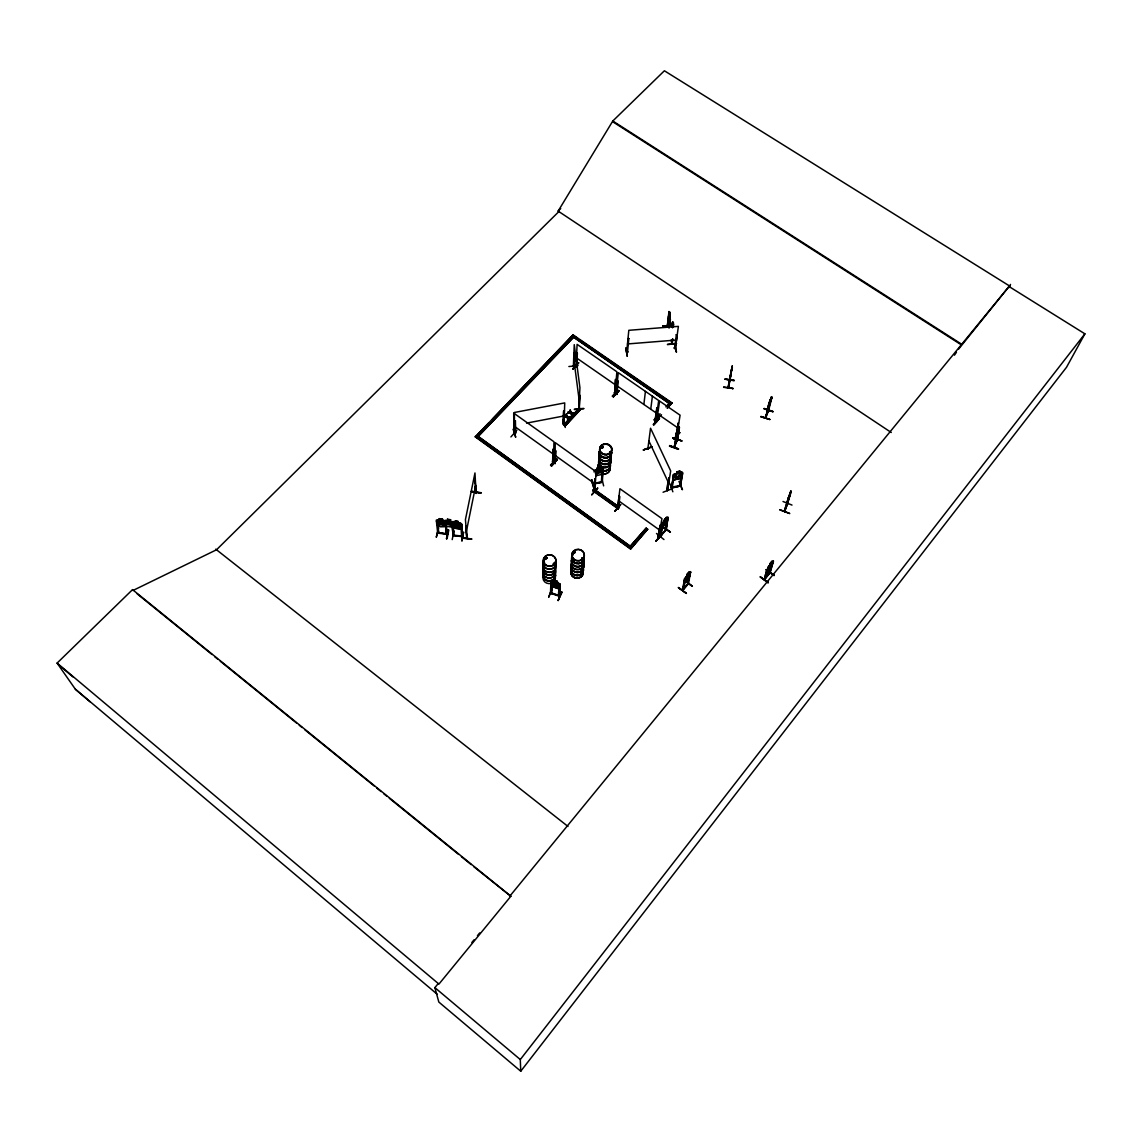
<?xml version="1.0" encoding="UTF-8"?>
<svg xmlns="http://www.w3.org/2000/svg" width="1142" height="1142" viewBox="0 0 1142 1142"><rect width="100%" height="100%" fill="white"/><g stroke="black" fill="none" stroke-linecap="round" stroke-linejoin="round"><path stroke-width="1.5" d="M729.852 379.686L728.468 387.752L731.237 373.919M609.785 451.875C610.57 453.774 608.315 451.361 610.199 452.532M601.177 447.064L601.891 447.45M601.591 447.264L601.62 446.451M602.048 447.321L602.676 446.65M602.191 447.493L602.79 446.765M603.005 446.85L602.69 447.65M667.499 344.627L676.578 343.556L667.513 344.327M578.908 408.294L579.208 407.451L578.794 408.137M581.878 558.524L582.534 557.824M582.591 558.452L581.763 557.896M573.698 365.654L573.427 366.925L573.327 365.668M556.468 458.556L550.487 465.065M551.515 466.064L557.439 459.441L551.529 465.808M573.484 552.328L573.998 553.313M574.74 552.956L574.483 551.829M548.788 597.066L551.8 588.601M553.313 462.125L552.485 461.596L553.527 461.91L553.956 441.754L513.7 413.09L513.886 433.931L514.614 434.403L514.128 433.66M552.585 461.725L553.071 448.977L553.128 462.053M552.899 460.954L553.199 462.082L552.5 461.225M669.241 312.451L669.555 321.43L669.383 316.591M558.952 596.181L559.951 595.753L550.501 593.226L550.915 581.035L552.1 580.907C557.981 581.378 560.08 585.946 557.125 581.264L554.184 580.35L554.141 581.721L552.614 581.549L552.542 584.104L556.939 586.745L558.524 586.189L558.624 583.648L557.082 582.634M555.026 463.01L555.226 442.653L596.167 471.803L594.697 491.388L593.769 490.646L594.811 491.017M555.697 450.833L555.098 463.495L555.697 450.833L554.812 450.576L554.484 463.01M554.826 462.724L555.24 463.495M551.415 593.183C552.029 595.325 550.73 579.408 551.729 582.52M551.529 593.54L551.857 582.22M552.257 588.701L548.76 597.052M553.413 563.805L554.127 563.477M553.884 563.391L553.599 564.276L553.727 563.534M553.328 564.162L553.77 563.277M557.424 459.441L551.458 465.979M681.874 476.514L680.646 478.312L673.594 480.025L672.724 478.684L673.437 474.658L676.706 473.516L676.963 472.003L675.607 479.426M673.38 474.729L674.637 473.959M674.537 473.93L681.745 472.274L679.547 472.845M545.005 557.867L545.505 558.852M546.39 557.582L545.962 558.595L545.362 557.51M554.726 580.664L556.597 581.307M557.139 582.72L557.239 581.249L554.113 580.165L554.07 581.549A6.181 5.624 0.8 0 0 554.17 574.712M564.177 423.425L563.263 423.268M563.035 419.756L565.29 427.479M563.234 424.067L563.691 411.291L564.448 410.849L563.606 411.02L563.149 424.082L564.162 423.882M566.817 417.058L563.862 416.716L566.817 417.058L567.745 419.728M563.648 425.067L579.365 407.894L580.778 409.293L565.09 426.08L563.648 425.067L579.351 408.294L580.778 409.293M563.192 423.753L563.891 423.097M564.048 423.939L564.733 402.912L514.343 412.49L514.457 418.957M562.135 592.184L558.153 600.349M558.895 596.153C557.253 593.84 561.107 583.434 559.28 585.147M565.09 426.08L580.793 408.893M559.409 584.847L559.137 595.753M566.646 416.759C564.262 411.605 568.973 419.014 564.334 416.473M559.609 596.067L560.279 584.204L559.252 583.405M566.318 414.103L567.26 416.787L570.158 417.13L567.274 416.53L566.318 414.103L565.861 414.846M559.609 596.409L560.18 584.19M568.873 366.525L578.066 365.611M570.172 416.873L567.417 417.358L570.158 417.13M570.629 412.99L567.688 412.633L570.629 412.99L571.557 415.631M568.159 412.134L570.458 412.69L568.159 412.134L567.674 412.904M669.712 323.614L669.241 324.428L668.455 316.034M475.9 492.016L476.086 493.444L474.972 472.959L465.436 519.553L466.935 538.496L466.179 525.977M570.144 410.035L571.086 412.719L573.983 413.047L571.1 412.448L570.144 410.035L570.458 412.69M492.43 419.114L573.084 334.863L671.939 402.869L667.299 408.322M578.423 362.656L573.07 368.78M574.469 336.248L476.728 437.914L573.241 337.518M573.983 412.79L571.243 413.276L573.983 413.047M573.355 366.967L574.255 344.641L579.936 387.752L578.88 408.679M461.825 538.267L461.896 537.554L471.589 538.995M466.536 538.253L466.764 537.054L467.021 538.325M573.784 366.825L574.226 352.878L573.998 353.62M573.755 366.982L574.112 358.402M576.153 360.858L576.71 352.635L576.639 366.653L575.939 365.797M574.397 409.193L583.733 408.408M575.911 366.154L576.567 366.611L577.381 353.078M461.825 538.196L471.603 538.938M576.025 365.883L578.808 362.671L572.998 368.966M579.265 408.094L579.765 395.004M579.865 395.732L579.237 408.622M647.785 449.249L650.54 428.236L670.682 470.918L667.542 490.489C667.342 488.947 667.428 490.089 666.885 489.975C666.129 486.735 670.425 477.37 668.827 477.799M769.879 401.541L768.509 406.238L770.222 402.013M90.09 701.816L75.372 689.226L57.1 663.102L132.543 589.629L132.986 590.471L216.523 549.773L558.938 211.513L558.195 211.013L612.797 121.009L664.387 70.775L1009.485 285.943L509.932 896.013M597.68 488.005L591.77 494.686M594.111 483.951C588.958 484.565 605.645 480.397 601.349 482.367L602.348 469.89L603.19 469.705L601.548 482.367L594.054 483.352M592.741 490.675L593.926 489.019L618.436 506.563L593.897 489.39L592.741 490.675L617.251 508.233L618.436 506.563M593.283 484.165L593.026 483.451M671.239 339.988L671.853 344.185L671.767 342.843M672.866 339.017L672.167 344.156L671.553 339.959M594.911 478.826L593.754 491.203L594.911 478.826L594.525 491.702L593.84 490.746M597.751 468.134L599.621 467.735M595.353 473.202L596.795 474.073L601.306 471.903L601.534 469.077L600.035 468.891L600.264 467.292L597.152 467.963L597.038 469.49M602.876 472.859L601.734 474.53L603.219 468.791L600.064 468.991L600.292 467.392M769.865 403.283C772.42 395.632 767.21 411.848 767.738 408.279M601.563 482.409L602.319 481.424M603.19 468.705L602.305 482.238L593.183 484.151M669.512 316.819L669.198 312.865L667.228 326.883L667.085 326.041M667.513 325.541L667.014 326.212M603.647 485.878L601.606 477.77M612.212 396.203L617.936 390.022M613.34 396.959L619.035 390.735L613.368 396.702M614.896 393.205L615.495 379.43L614.824 393.148L614.068 392.691L615.095 392.934L616.88 371.778L577.095 344.356L576.11 365.868M617.108 394.304L616.08 394.004L618.265 372.663L658.706 400.528L655.708 421.441L654.951 420.97L655.337 420.285L655.979 421.27L655.137 420.599M618.207 381.214L616.78 394.518L617.537 380.757L618.008 381.442M618.964 390.65L613.283 396.874M625.973 348.267L627.115 356.061L626.059 348.053M628.842 338.574L628 338.646L628.842 338.574L627.486 352.35L627.672 351.493M614.724 511.345L620.706 504.478L614.81 511.202M573.313 365.825L573.441 366.668M618.95 496.356L617.736 508.376L618.436 508.818L619.863 496.613L619.15 496.113L618.35 508.804L618.008 507.576M620.62 504.636L614.753 511.173M643.86 404.454L645.43 391.378M573.084 334.863L475.315 436.901L630.57 549.059L647.657 529.203L646.158 528.132L630.27 546.29L646.158 528.132M652.039 446.879L643.331 449.948L652.096 446.722M650.74 409.221L652.41 396.188M662.731 326.384L671.782 325.37L662.66 325.955M648.271 449.277L647.914 447.964M787.58 503.836L784.583 511.573L790.835 491.117L788.751 497.484M787.666 503.394L784.554 511.488L785.025 510.303M655.908 421.184L654.295 419.771L658.934 414.632M659.419 418.614L653.838 424.738M731.836 368.038L731.936 367.296M667.213 326.241L667.413 326.098M656.75 408.208L655.051 421.098L656.95 407.994L657.635 408.465L656.95 407.994M667.542 326.869L668.67 318.261M669.398 314.121L669.369 319.646L669.783 316.491M669.383 313.179C670.939 306.641 669.44 331.78 668.769 316.034M652.068 446.693L643.331 449.948M655.965 420.77L655.037 421.013M669.883 315.949L669.74 312.565L669.911 314.65M668.898 327.825L670.368 319.303L669.569 326.798M669.212 327.797L669.969 315.92M656.522 422.04L659.591 401.085L680.075 415.188L676.821 435.673M658.748 417.958L653.167 424.596M671.881 326.641C672.495 314.864 674.023 330.124 673.28 323.143M672.067 327.112L672.609 322.144L673.323 327.083M732.065 366.868L731.108 372.221L731.28 370.979M672.495 327.84L672.938 324.699M672.724 323.429L673.009 324.128L673.337 322.287L673.523 326.541M671.724 344.027L672.181 340.03M671.853 344.185L672.538 339.046M765.525 417.144C764.897 421.013 770.393 405.296 768.38 411.248L771.849 397.73L769.808 401.698M630.57 549.059L647.657 529.203M676.121 351.864L674.751 344.127L676.521 352.079M674.637 348.039L675.265 347.982M676.364 334.777L674.479 348.553L675.293 348.41L677.235 334.977L676.364 334.777L677.235 334.977M461.896 537.882L471.603 539.195M669.597 445.865L678.491 449.049M669.626 445.78L678.534 448.977L669.683 445.537M656.493 533.485L663.959 539.552M666.343 529.46L665.415 530.331L667.927 517.983L666.343 529.817L656.008 541.008L662.274 534.427M672.981 437.871L681.96 440.912L672.966 438.028M660.09 525.334L658.077 537.282L660.09 525.334C661.132 525.548 660.347 540.152 658.063 537.154L658.32 536.497M659.105 537.054L658.063 537.154M679.747 432.69L673.894 438.971L679.761 432.747M677.249 430.791L674.294 447.436L678.262 423.011M676.449 432.39L675.436 438.685M667.285 490.675L669.126 477.699M661.446 527.818L662.174 523.793M662.189 523.907L660.219 536.383L666.129 529.16M674.622 446.779L674.665 446.251M677.506 429.221L678.591 426.68L676.221 435.93L678.462 422.797M660.69 536.497L662.674 524.107L660.875 535.627M664.23 521.137L662.717 525.363L665.329 523.293L666.942 518.311L666.043 518.953L668.07 517.169L666 529.645L656.008 541.008M661.161 535.512L661.09 535.926M679.504 427.308L677.192 440.641L679.047 426.623M663.216 526.847L664.444 519.596L666.443 517.426L664.473 519.681M677.22 440.555L679.19 427.194M664.301 521.109L664.73 519.467M732.779 388.951L732.893 388.251L723.6 387.324M734.106 380.729L724.956 379.173L734.178 380.3M658.12 536.783L659.048 537.411L658.149 536.868M665.914 518.111L664.658 519.953M665.072 524.72L666.343 517.369M666.443 517.426L666.114 518.825M673.523 475.957C675.008 473.402 670.811 486.521 671.539 488.048L673.537 474.658M730.109 377.931L729.809 378.73L731.251 370.279L730.523 375.804L731.265 372.178M729.909 378.744L732.265 365.925L729.595 380.743M731.679 369.194L732.25 366.154M671.881 488.847L663.074 492.231M672.224 487.534L674.265 475.457M665.843 530.402L667.499 517.44M669.954 483.823L672.866 491.788M681.845 441.04L672.952 437.9M677.392 472.046L679.219 471.603M678.491 478.769L679.89 471.161L676.835 471.874L679.918 471.246M679.661 472.759L679.89 471.161M662.303 526.933L670.168 532.143M723.657 387.038L732.836 388.551M671.353 487.777C684.358 486.064 677.477 485.321 680.461 485.136M679.576 486.078L681.66 473.659L682.602 473.744L680.432 485.964L682.616 472.588L681.66 472.246L682.516 472.631M770.279 572.57L769.508 573.627L773.405 560.708L767.809 567.688L764.155 579.608L769.993 572.256L769.594 573.341M731.108 372.292L731.437 370.451M617.622 508.247L619.92 488.719L661.946 518.639L658.649 537.625M617.765 507.862L618.607 508.504M682.088 489.547L679.176 481.339L682.488 489.647M731.879 368.452L732.008 367.653M786.909 502.594L789.779 494.786L789.136 497.098M730.823 372.934L731.308 370.351M730.894 372.706L731.351 370.308M480.953 492.687L471.418 491.331M678.419 587.716L686.342 593.44M462.596 536.783L462.567 535.926L461.653 536.626L460.811 524.692L461.696 524.806L462.61 536.84L461.482 523.821L460.44 523.293M480.896 493.001L471.418 491.331M461.982 540.965L463.595 532.029L461.882 540.751M475.315 481.253L475.129 480.439L475.729 493.273M460.811 524.692L461.696 524.806M461.025 529.103L453.488 528.047L452.275 526.362L453.56 528.004L460.968 528.946M461.896 527.804L461.582 523.821L460.469 523.193L451.989 522.593M461.896 535.841L461.782 536.669M688.555 583.405L690.467 572.413L687.584 584.176L690.61 571.614L684.6 578.523L683.858 582.206C685.5 585.375 691.966 570.872 688.826 577.324M453.945 530.916L452.203 539.624M454.073 535.141L453.06 534.684M576.853 365.968L576.639 366.653M447.436 534.199L446.579 533.985M445.166 522.693C446.422 519.367 445.637 537.754 446.451 533.614M446.522 538.71L448.249 529.76L446.551 538.482M446.608 538.681L448.321 529.788M447.05 538.753L448.806 530.045M462.738 536.769L453.06 535.455L451.875 522.551L452.96 522.194M452.96 523.578L452.004 523.764L452.96 523.578L454.016 535.541M684.857 579.551L685.129 578.708L682.788 590.528M685.129 578.708L682.759 589.715M683.159 590L686.727 575.682M446.265 525.491L445.88 521.523L444.909 520.852L436.301 520.152L437.7 533.186L447.421 534.142L437.643 532.714M436.758 524.064L438.071 525.705C439.813 528.646 448.792 524.578 445.451 526.747M466.393 531.387L475.771 485.264M687.099 574.355L686.756 575.768M687.298 574.14L688.483 572.742M438 525.748L445.551 526.705M442.425 519.21L439.313 518.625L439.47 520.081M438.557 528.389L436.287 537.268L438.471 528.589M438.499 532.886L437.7 532.415M442.525 519.167L439.285 518.711M442.682 520.638L442.539 519.082L442.582 520.666L444.88 520.952M685.129 579.865L688.726 576.339L687.769 576.21L689.34 573.213L685.999 577.153L686.956 577.181C682.031 584.775 690.51 575.397 689.468 572.799L688.569 573.498L688.854 572.113M688.669 573.57L689.026 572.056L687.041 574.397M437.386 519.796L439.57 520.252L439.427 518.682M437.315 521.58L436.501 521.152L437.315 521.58L438.656 533.271M732.379 366.925L728.096 387.709L729.424 379.544M689.697 575.311L690.453 571.642M450.576 519.738L447.364 519.167L447.507 520.638M452.931 521.423C457.371 522.936 441.369 520.067 445.48 520.381M453.502 527.376L446.008 526.191M684.472 580.536L692.337 586.346L684.757 580.264M513.8 433.832L514.614 433.96M513.786 433.418L514.714 434.046M764.041 408.865L773.034 411.563L764.212 408.451M675.45 437.957L675.536 438.728L678.548 430.448M768.709 404.011L767.709 408.379M767.966 411.191L771.764 396.688L768.78 404.111M769.708 401.541L765.725 417.815M770.479 399.243L769.922 401.07M771.321 396.988L768.452 405.738M729.809 378.73L730.095 378.031M471.332 491.688L480.882 493.144M676.778 435.644L676.093 435.416M779.8 509.86C792.291 514.343 793.933 515.256 779.858 509.675M774.09 575.454L766.082 569.701L774.319 575.197M784.197 511.459L789.165 495.514L787.666 500.082M784.511 510.66L789.95 493.544M765.211 575.097L768.866 567.403L767.881 569.087M766.853 570.186L765.525 575.711L770.864 568.231M787.68 503.208L786.895 504.407L790.992 490.817M791.163 491.831L787.223 504.521L790.835 491.702M764.626 578.951L764.712 579.294M768.123 567.817L764.797 578.837M764.598 579.693L770.236 563.391M769.38 566.089L768.024 570.5L771.45 563.106L768.88 567.845L770.65 565.69M771.664 562.506C773.605 557.739 767.809 568.316 770.493 563.249M769.622 565.932L770.593 564.99M770.122 568.288L770.921 565.718L770.136 566.418M769.237 573.427L773.262 561.578L770.136 572.856M574.026 553.213L575.24 552.171M602.99 447.05L601.306 447.193M514.614 432.647L515.713 432.718L514.742 433.046M769.565 403.469L770.379 400.97M546.261 558.495L546.547 557.681M677.063 433.617L676.863 434.702M768.909 405.339L769.151 404.425M789.079 496.071L789.136 496.799M788.023 499.711C786.581 503.208 791.206 490.261 790.121 493.515M466.65 537.639L465.836 525.934M475.8 492.616L475.672 488.776M760.872 416.716L769.879 419.457L760.872 416.744M761 416.402L769.851 419.528M669.469 446.179L678.377 449.334M783.012 501.495L792.006 505.078M661.875 528.389L667.428 521.052M768.266 410.449L765.311 417.844L771.592 396.902L770.879 398.729M676.464 435.359C682.245 418.786 675.536 432.889 676.878 435.102M770.636 399.229L769.18 402.641M771.849 397.73L770.25 401.927M767.552 409.064L769.965 403.312M558.124 600.564L561.65 591.813L558.181 600.521M560.094 587.959L559.095 588.972L560.037 587.816M551.843 586.446L550.858 584.633L551.843 586.446L559.137 588.887L551.957 586.331M551.429 593.497L551.657 592.841M673.937 447.336L677.263 439.242M673.966 447.25L677.192 439.699M674.351 447.293L677.62 439.385M677.491 429.506L678.591 426.68M676.549 432.447L679.076 426.537M677.092 431.248L678.105 428.878L675.964 434.745L676.578 434.16M790.107 493.058L790.464 492.231M958.438 349.309L1009.485 285.943M675.365 348.453L678.391 326.369L628.814 330.309L626.658 352.336L627.672 352.25L626.787 351.55M475.843 492.616L475.3 486.207M476.171 493.273L476.243 492.188M772.906 411.877L764.112 408.608M1009.1 287.527L1010.513 284.415M678.448 587.673L686.413 593.383L678.519 587.445M766.81 571.899L772.335 564.491L766.582 571.328M769.337 567.959L770.222 567.888L766.967 571.971L768.609 567.959M769.28 568.088L768.623 567.959M770.193 572.627L764.498 579.736M772.192 562.506L770.593 565.361L771.35 565.433L768.052 569.487L769.808 566.318L769.094 566.189L772.263 562.335M688.512 583.376L687.712 583.576M1009.185 286.613L1084.9 333.835L1066.514 367.281L520.752 1071.225L438.828 1002.048L434.874 987.616L438.243 983.519M768.866 570.543L772.021 561.236L770.193 563.434M662.988 522.622L662.06 523.935L664.116 521.18M768.423 409.907L765.426 417.387M768.48 568.645L766.339 571.428M460.94 529.046L461.91 527.704M954.455 355.191L956.439 352.25M545.005 557.681L545.576 557.225L545.519 558.481M545.348 557.824L546.276 557.624M513.529 429.192L515.699 437.272L513.143 429.278M760.229 576.938L768.323 582.391M520.752 1071.225L520.295 1059.548L1084.9 333.835M593.797 488.234L591.342 479.968L594.211 488.119M769.423 569.43L767.096 571.657M765.897 574.497L770.336 569.13L765.768 573.998M771.207 563.791L769.237 566.061M771.607 564.005L772.32 563.391M770.222 566.489L771.221 565.247M471.846 942.507L474.087 939.766M477.442 935.669L479.683 932.928M132.543 589.629L510.859 896.256L438.942 984.09L57.1 663.102M764.854 578.509L764.755 579.322M764.212 579.536L769.765 572.727M770.35 563.705L771.492 562.321M773.548 561.778L772.749 562.207M692.337 586.346L684.729 580.264M690.753 572.613L689.925 573.041M684.258 582.763L688.954 577.381M682.945 589.315L682.73 590.143L687.912 584.09M688.112 583.091L688.098 583.862M688.183 583.476L682.316 590.414L684.686 578.594M688.469 583.705L682.73 590.228M656.093 540.808L661.946 533.971M662.603 526.548L670.411 532.029L662.331 526.69M662.674 524.107L662.132 524.735L662.945 524.306M668.198 518.183L667.399 518.611M658.82 537.225L658.434 536.526M663.688 524.235L665.515 522.151M664.087 521.637L665.957 519.439M453.231 535.484L462.796 536.469M673.894 438.971L679.59 432.547M591.77 494.871L597.709 488.248M594.482 491.246L593.968 490.418M653.795 425.01L659.491 418.415M665.914 406.923L669.398 403.083L667.014 406.038M654.238 420.156L660.047 413.747M660.39 415.631L655.751 420.77L654.295 419.771M667.356 407.937L671.939 402.869M661.503 414.746L655.636 420.998M550.844 465.551L556.811 459.027M616.937 394.19L616.537 393.319M573.056 369.052L574.911 367.082M516.855 430.248L510.902 436.929M563.848 416.987L566.646 416.502M513.929 433.974L513.843 420.97L514.614 434.403M514.542 434.36L514.514 421.441M475.315 436.901L488.762 422.925M766.068 569.829L774.005 575.582M560.722 208.529L558.124 211.084L891.274 432.504M672.224 344.07L671.496 340.302M770.693 565.304L771.478 564.605L767.938 568.987M546.604 558.524L545.048 558.295M610.028 452.717L610.128 452.632A6.138 5.382 4.8 0 1 609.286 459.898A6.138 5.382 4.8 0 1 600.992 459.655A6.138 5.382 4.8 0 1 600.364 452.389M601.377 446.451L603.062 446.893M446.493 534.028L445.223 522.379M447.236 534.513L446.037 521.052L447.607 520.795L447.478 519.239M453.088 535.084L461.696 536.026M667.156 325.541L667.213 326.812L668.969 311.495L669.569 313.55M676.678 473.43L675.065 474.287L674.594 477.099L675.907 477.941L680.475 475.714L680.96 472.888L679.519 472.745M595.553 470.361L597.138 469.519M559.68 596.424L550.587 593.212M680.418 485.921L671.539 488.048M591.684 479.897L594.268 487.92M515.413 420.499L515.656 432.889M667.199 489.775L667.199 490.575M647.999 449.063L648.085 448.092M515.556 433.289L514.899 433.375M674.437 347.682L675.207 347.596M626.787 351.979L627.6 351.807M671.596 487.263L679.519 485.493M682.602 473.744L681.66 473.659M676.121 476.742L678.948 476.071M676.592 473.93L679.433 473.259M600.178 467.463L597.18 468.063L597.166 469.619L593.94 470.79L602.277 468.463M594.054 471.989L594.825 471.518M596.01 475.714L601.777 474.472M574.169 552L575.297 552.186M515.527 432.889L514.685 432.918M526.576 423.111L564.262 415.902M514.128 433.203L514.699 433.589M439.584 520.152L438.028 520.409L438.342 523.136L443.067 524.935L444.552 524.007L444.267 521.294L442.596 520.581M455.187 522.465L453.617 522.722L453.874 525.434L455.601 526.819L458.599 527.233L460.098 526.305L459.855 523.593L458.199 522.879L458.17 521.38L454.944 520.938L455.173 522.551M787.366 503.094L786.895 504.407M551.015 581.092L554.07 581.549M574.44 409.578L583.776 408.736M627.486 343.956L676.421 340.03M669.283 311.68L670.226 319.089M668.27 318.504L669.34 324.414M662.717 326.241L671.796 325.384M679.775 486.078L679.547 485.364M672.338 487.12L671.724 487.634M437.771 532.358L437.871 533.214M453.859 535.155L454.016 534.784M461.811 536.283L462.71 536.383M545.976 558.524L545.79 558.609A6.395 5.796 0.9 0 1 547.232 557.91M674.494 348.51L674.394 347.739M446.322 533.742L438.656 532.515M466.578 537.939L467.149 537.168M724.97 379.03L734.163 380.457M675.336 348.139L674.437 348.01M550.844 592.512L551.557 592.812M551.657 592.955L558.909 595.496M573.669 365.711L573.741 366.91M612.797 121.009L961.707 344.256M612.74 121.751L961.421 344.913M617.023 394.218L616.252 393.619M573.07 335.291L577.367 338.246M580.279 340.245L671.881 403.269M576.467 357.889L615.709 385.054M617.065 385.91L656.95 413.504M657.821 414.046L678.005 428.022M771.949 563.534L767.61 568.944M771.25 566.989L769.879 570.301M768.766 567.231L765.012 579.108M659.876 525.577L660.59 526.077M768.623 566.375L767.809 567.688M563.663 424.681L565.104 425.695M768.295 582.548L760.272 576.867L767.981 582.934M667.528 517.355L662.874 522.536M513.943 425.995L553.642 454.359M554.884 455.258L595.253 484.094M618.664 500.824L660.076 530.416M592.769 490.303L617.28 507.862M646.101 528.489L647.6 529.574M475.3 436.501L630.612 548.702M215.738 549.159L567.974 826.437M446.322 523.764L451.047 525.591L452.532 524.678L452.275 521.951L450.619 521.237L450.59 519.639M137.14 593.84L211.984 654.494M214.753 656.75L217.522 658.991M220.292 661.232L296.506 723.014M299.29 725.27L302.059 727.511M304.828 729.767L374.119 785.924M376.889 788.18L381.043 791.549M383.812 793.79L386.596 796.031M389.365 798.287L458.656 854.444M461.425 856.7L471.132 864.565M473.901 866.807L510.859 896.256M434.874 987.616L520.295 1059.548M75.372 689.226L437.357 994.368M57.642 663.887L72.874 676.878M648.884 440.94L668.712 483.194M571.257 413.019L572.014 415.16M567.431 417.087L568.188 419.242M680.718 478.341L673.509 479.925L672.781 478.698M591.813 479.654L594.268 488.162M672.253 323.643L672.824 326.983M626.03 348.053L627.243 356.09M573.669 358.174L579.279 400.871M437.386 521.28L438.756 533.285M439.984 519.01L441.925 519.282M451.889 522.451L453.146 535.427M475.129 480.439L475.343 483.765M611.527 451.618A6.081 5.325 4.8 0 1 604.632 457.4A6.081 5.325 4.8 0 1 599.907 449.948M603.233 447.164A6.081 5.325 4.8 0 0 601.848 447.821A6.167 5.396 4.8 0 1 603.19 447.307M611.57 452.004A6.167 5.396 4.8 0 1 604.589 457.856A6.167 5.396 4.8 0 1 599.793 450.291M601.777 448.135A6.167 5.396 4.8 0 1 603.176 447.478M611.598 451.818A6.167 5.396 4.8 0 1 604.603 457.685A6.167 5.396 4.8 0 1 599.807 450.119M611.47 452.203A6.081 5.31 4.8 0 1 604.589 457.985A6.081 5.31 4.8 0 1 599.864 450.533M610.042 452.517A6.067 5.31 4.8 0 1 609.243 459.641A6.067 5.31 4.8 0 1 601.063 459.412A6.067 5.31 4.8 0 1 600.449 452.246M610.77 454.316A6.053 5.296 4.8 0 1 608.358 460.754A6.053 5.296 4.8 0 1 600.649 459.641A6.053 5.296 4.8 0 1 600.407 452.817M610.513 457.014A6.024 5.282 4.8 0 1 608.115 463.424A6.024 5.282 4.8 0 1 600.449 462.31A6.053 5.296 4.8 0 1 600.178 455.587A6.024 5.282 4.8 0 0 600.449 462.31A6.053 5.296 4.8 0 0 608.115 463.509A6.024 5.282 4.8 0 0 610.499 457.2M610.527 457.071A6.053 5.296 4.8 0 1 608.115 463.509A6.024 5.282 4.8 0 1 600.435 462.51A6.024 5.282 4.8 0 1 600.192 455.701M609.999 463.652A6.081 5.339 4.8 0 1 608.629 469.433A6.081 5.339 4.8 0 1 601.991 470.404M598.736 467.406A6.081 5.339 4.8 0 1 598.793 463.324M610.585 461.996A6.01 5.267 4.8 0 1 603.775 467.735A6.01 5.267 4.8 0 1 599.107 460.34M610.342 464.823A5.995 5.267 4.8 0 1 607.987 469.619A5.995 5.267 4.8 0 1 602.034 470.133M598.836 467.192A5.995 5.267 4.8 0 1 598.893 463.167M610.271 466.75A5.995 5.253 4.8 0 1 601.991 470.704M598.793 467.749A5.995 5.253 4.8 0 1 598.851 463.723M601.763 473.402A5.981 5.253 4.8 0 0 608.301 472.445A5.981 5.253 4.8 0 0 609.657 466.864A5.981 5.253 4.8 0 1 608.301 472.445A5.981 5.253 4.8 0 1 601.763 473.516M598.18 469.119A5.981 5.253 4.8 0 1 598.622 466.421M610.47 457.514A6.024 5.282 4.8 0 1 608.072 463.923A6.024 5.282 4.8 0 1 600.407 462.824A6.024 5.282 4.8 0 1 600.164 456.029M610.313 460.255A6.095 5.353 4.8 0 1 604.589 467.506A6.095 5.353 4.8 0 1 599.065 459.94M610.256 460.083A6.01 5.282 4.8 0 1 604.603 467.235A6.01 5.282 4.8 0 1 599.15 459.769M598.18 469.234A5.981 5.253 4.8 0 1 598.622 466.55M584.19 557.025A6.295 5.696 3.3 0 1 576.196 563.063A6.295 5.696 3.3 0 1 573.027 553.998M583.648 558.909A6.352 5.753 3.2 0 1 581.05 565.89A6.352 5.753 3.2 0 1 572.97 564.705A6.352 5.753 3.2 0 1 572.784 557.31A6.267 5.681 3.2 0 0 573.056 564.476A6.267 5.681 3.2 0 0 581.021 565.647A6.267 5.681 3.2 0 0 583.576 558.752M584.162 557.567A6.295 5.696 3.3 0 1 576.168 563.591A6.295 5.696 3.3 0 1 572.998 554.541M583.548 559.28A6.267 5.667 3.2 0 1 580.992 566.175A6.267 5.667 3.2 0 1 573.027 565.005A6.267 5.667 3.2 0 1 572.827 557.71M582.591 560.494A6.252 5.667 3.2 0 1 579.08 569.33A6.252 5.667 3.2 0 1 571.385 562.892M571.842 561.479A6.252 5.667 3.2 0 1 572.684 560.222M584.261 557.21A6.381 5.767 3.3 0 1 576.168 563.32A6.381 5.767 3.3 0 1 572.941 554.141M583.062 567.774A6.281 5.71 3.2 0 1 577.095 575.511A6.281 5.71 3.2 0 1 571.457 567.46M583.248 564.847A6.31 5.724 3.2 0 1 577.267 572.599A6.31 5.724 3.2 0 1 571.614 564.533M582.991 567.631A6.195 5.624 3.2 0 1 577.11 575.254A6.195 5.624 3.2 0 1 571.557 567.317M582.948 568.145A6.195 5.624 3.2 0 1 577.081 575.768A6.195 5.624 3.2 0 1 571.528 567.831M571.414 570.229A6.167 5.596 3.2 0 0 576.139 578.066A6.167 5.596 3.2 0 0 583.177 571.956A6.138 5.582 3.2 0 1 576.139 578.038A6.138 5.582 3.2 0 1 571.428 570.243A6.181 5.624 3.2 0 0 576.938 578.223A6.181 5.624 3.2 0 0 582.805 570.6M583.376 562.021A6.252 5.667 3.2 0 1 578.252 569.687A6.252 5.667 3.2 0 1 571.371 563.12M571.828 561.707A6.252 5.667 3.2 0 1 572.67 560.451M583.262 564.69A6.31 5.724 3.2 0 1 577.281 572.442A6.31 5.724 3.2 0 1 571.628 564.376M583.191 564.533A6.224 5.639 3.2 0 1 577.295 572.185A6.224 5.639 3.2 0 1 571.714 564.219M555.497 561.264A6.395 5.796 0.9 0 1 552.814 568.316A6.395 5.796 0.9 0 1 544.691 567.117A6.395 5.796 0.9 0 1 544.563 559.666M555.483 561.436A6.395 5.796 0.9 0 1 552.814 568.473A6.395 5.796 0.9 0 1 544.691 567.288A6.395 5.796 0.9 0 1 544.548 559.823M545.762 558.795A6.395 5.796 0.9 0 1 547.232 558.081M555.397 564.419A6.367 5.781 0.9 0 1 552.728 571.443A6.367 5.781 0.9 0 1 544.634 570.258A6.367 5.781 0.9 0 1 544.506 562.82M555.383 564.576A6.367 5.781 0.9 0 1 552.728 571.6A6.367 5.781 0.9 0 1 544.634 570.415A6.367 5.781 0.9 0 1 544.506 562.977M555.597 568.673A6.252 5.667 0.9 0 1 547.603 574.683A6.252 5.667 0.9 0 1 544.534 565.661M555.612 568.844A6.267 5.696 0.9 0 1 547.603 574.883A6.267 5.696 0.9 0 1 544.506 565.832M555.212 570.172A6.324 5.753 0.9 0 1 552.571 577.153A6.324 5.739 0.9 0 1 544.534 576.139A6.324 5.739 0.9 0 1 544.406 568.745M544.406 568.588A6.324 5.753 0.9 0 0 544.534 575.982A6.324 5.753 0.9 0 0 552.571 577.153A6.324 5.739 0.9 0 0 555.212 570.329M555.126 573.255A6.295 5.724 0.9 0 1 549.074 581.021A6.295 5.724 0.9 0 1 543.492 572.941M555.041 573.098A6.21 5.653 0.9 0 1 549.088 580.764A6.21 5.653 0.9 0 1 543.578 572.799M554.327 572.099A6.295 5.724 0.9 0 1 553.77 579.451A6.295 5.724 0.9 0 1 545.705 580.193A6.295 5.724 0.9 0 1 543.492 573.098M551.4 583.262A6.181 5.624 0.8 0 1 543.535 575.696M555.54 570.615A6.252 5.667 0.9 0 1 546.832 574.883A6.252 5.667 0.9 0 1 544.52 566.132M554.17 582.092L554.084 584.647L556.982 585.646L557.068 583.105L554.17 582.092M573.37 336.99L670.782 404.468L573.37 336.99M597.109 470.033L596.895 472.859L599.764 472.231L599.993 469.405L597.109 470.033M631.783 547.375L477.913 436.287L631.783 547.375M686.642 576.139L686.114 578.694L688.483 573.969L686.642 576.139M438.414 520.595L440.641 522.565L438.714 523.978L441.326 522.965L444.267 524.763L441.983 522.736L443.853 521.423L441.312 522.322L438.414 520.595M446.479 520.966L448.692 522.95L446.75 524.349L449.377 523.35L452.289 525.163L450.019 523.136L451.875 521.766L449.363 522.708L446.479 520.966M454.002 522.908L456.215 524.863L454.245 526.276L456.886 525.263L459.798 527.062L457.542 525.034L459.455 523.721L456.871 524.621L454.002 522.908M595.996 470.404L597.823 471.717L595.639 473.959L598.408 471.903L601.006 472.731L599.093 471.432L601.206 469.333L598.522 471.218L595.996 470.404M552.956 581.806L554.884 584.076L552.785 584.975L555.483 584.576L558.167 586.802L556.154 584.504L558.195 583.69L555.554 583.99L552.956 581.806M672.738 323L672.538 323.728L672.738 323M457.557 521.594L455.615 521.323L457.557 521.594M442.653 521.066L439.641 520.638L439.941 523.364L442.953 523.778L442.653 521.066M458.242 523.364L455.23 522.95L455.487 525.663L458.484 526.077L458.242 523.364M449.948 519.938L448.021 519.653L449.948 519.938M450.662 521.723L447.65 521.28L447.935 523.992L450.933 524.435L450.662 521.723M601.977 453.345A6.11 5.325 4.8 0 0 611.769 450.091A6.11 5.325 4.8 0 0 603.461 444.224A6.11 5.339 4.8 0 0 601.977 453.374A6.11 5.339 4.8 0 0 611.784 450.105A6.11 5.339 4.8 0 0 603.447 444.238A6.11 5.325 4.8 0 0 601.977 453.345M601.962 453.645A6.095 5.325 4.8 0 0 611.741 450.391A6.095 5.325 4.8 0 0 603.433 444.538A6.095 5.325 4.8 0 0 601.962 453.645M574.169 559.394A6.324 5.724 3.3 0 0 584.347 555.854A6.324 5.724 3.3 0 0 575.782 549.616A6.324 5.724 3.3 0 0 574.169 559.394M574.169 559.637A6.295 5.696 3.3 0 0 584.319 556.125A6.295 5.696 3.3 0 0 575.768 549.902A6.295 5.696 3.3 0 0 574.169 559.637M545.605 564.962A6.352 5.739 1 0 0 555.854 561.421A6.352 5.739 1 0 0 547.303 555.14A6.352 5.739 1 0 0 545.605 564.962M545.605 565.062A6.338 5.739 1 0 0 555.854 561.507A6.338 5.739 1 0 0 547.303 555.24A6.338 5.739 1 0 0 545.605 565.062"/></g></svg>
